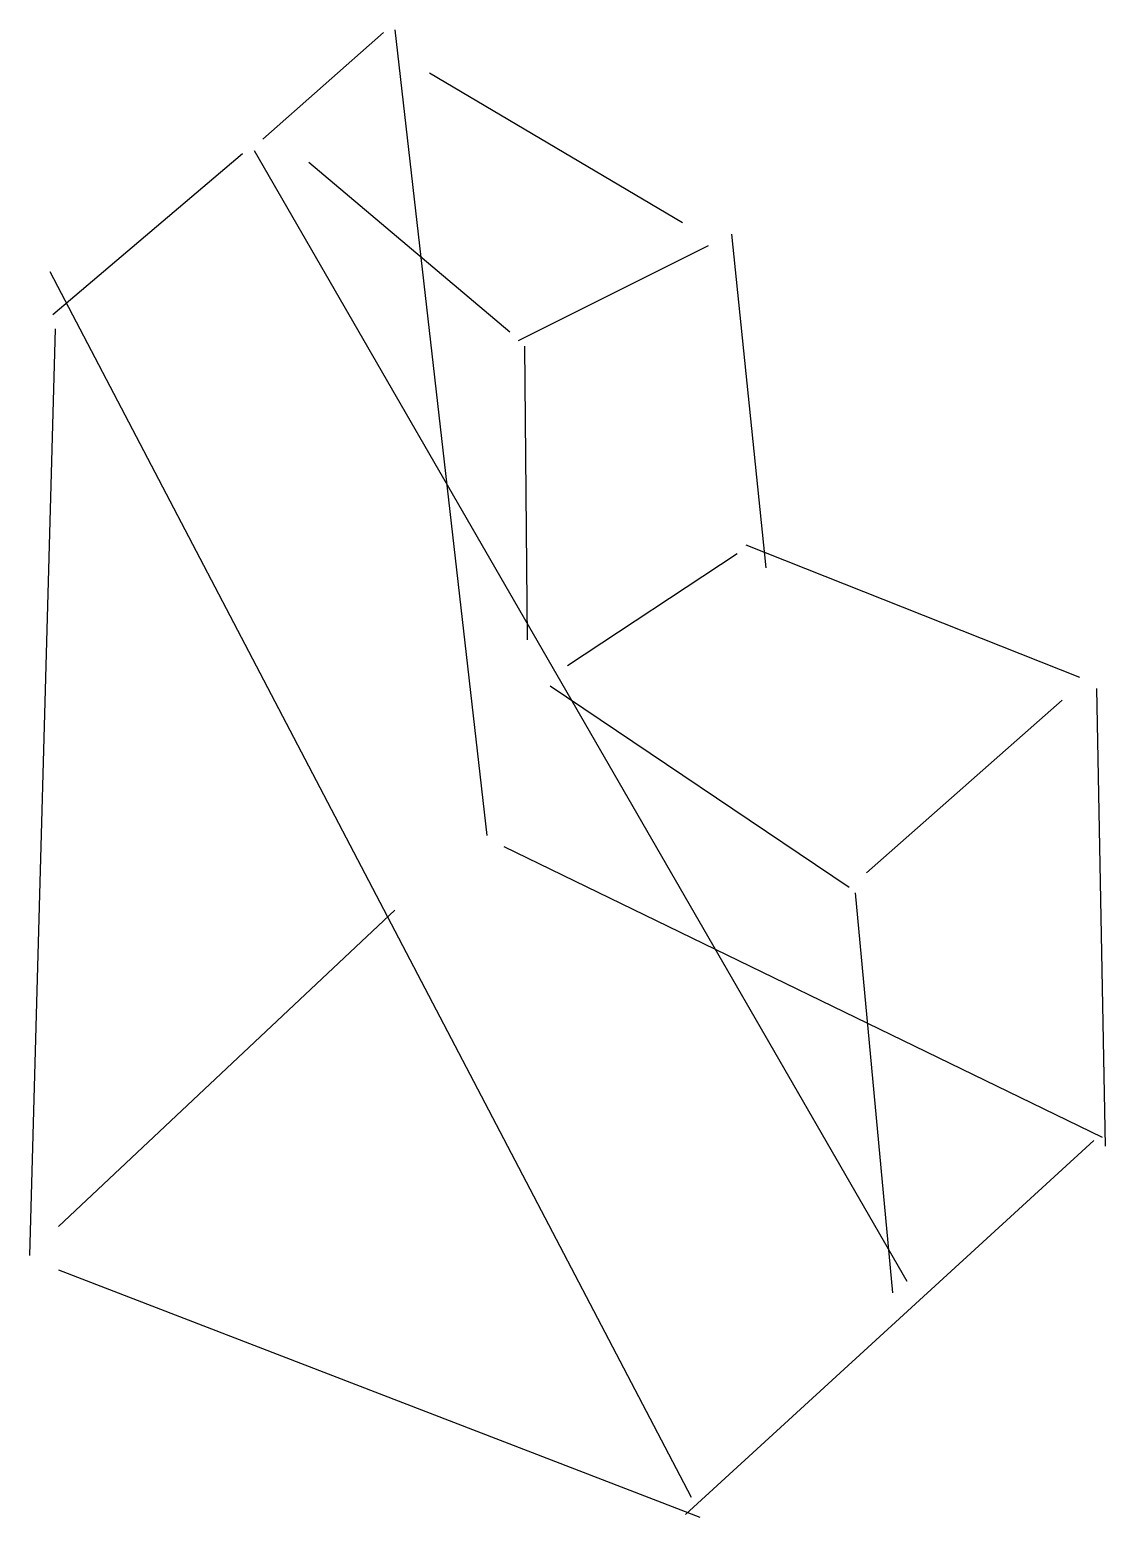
# Model space of a CAD drawing. Header units: metres. Extents: x -133 to 157, y -204 to 197.
import ezdxf

# ---------------------------------------------------------------- set-up
doc = ezdxf.new("R2010")
doc.units = ezdxf.units.M

msp = doc.modelspace()

# ---------------------------------------------------------------- linework, layer by layer
at = {"color": 0, "linetype": 'CONTINUOUS'}
for p, q in [((-34.491009, 196.870032), (-9.688486, -20.15205)), ((-70.144637, 167.417035), (-37.591325, 196.094953)), ((-25.190063, 185.243849), (43.016877, 144.939748)), ((-72.469874, 164.316719), (103.473028, -140.289274)), ((-126.725394, 120.137224), (-75.570189, 163.54164)), ((-57.743375, 161.216404), (-3.487855, 115.486751)), ((56.193218, 141.839432), (65.494164, 51.930284)), ((-1.162618, 113.161514), (49.992587, 138.739117)), ((-127.500473, 131.763407), (45.342114, -198.420189)), ((-132.926025, -133.313565), (-125.950315, 116.26183)), ((-125.950315, 119.362145), (-125.950315, 119.362145)), ((0.387539, 111.611356), (1.162618, 32.553312)), ((60.068612, 58.130915), (149.97776, 22.477287)), ((12.013722, 25.577603), (57.743375, 55.805678)), ((7.363249, 20.15205), (87.971451, -34.10347)), ((92.621924, -30.228076), (145.327287, 16.276656)), ((154.628233, 19.376972), (156.95347, -103.860568)), ((156.178391, -101.535331), (-5.038013, -23.252366)), ((89.521609, -35.653628), (99.597634, -143.38959)), ((-125.175237, -125.562776), (-34.491009, -40.304101)), ((43.791956, -203.070662), (153.853155, -102.31041)), ((-125.175237, -137.188959), (47.66735, -203.845741))]:
    msp.add_line(p, q, dxfattribs=at)

doc.saveas('drawing.dxf')
